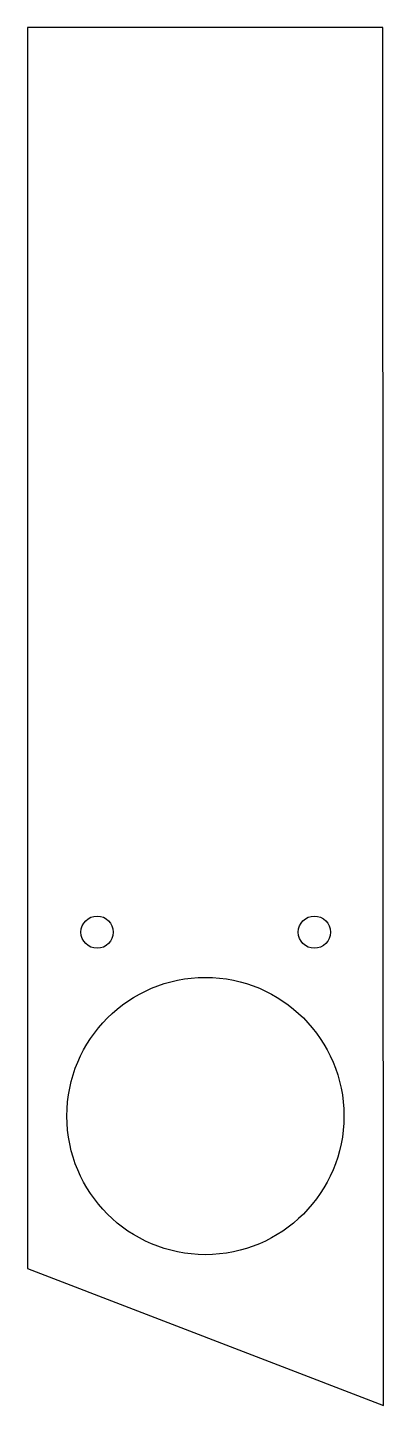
# Model space of a CAD drawing. Header units: millimetres. Extents: x 255.5 to 277.6, y -167.9 to -82.5.
import ezdxf

# ---------------------------------------------------------------- set-up
doc = ezdxf.new("R2010")
doc.units = ezdxf.units.MM

msp = doc.modelspace()

# ---------------------------------------------------------------- linework, layer by layer
for p, q in [((277.55, -82.5), (255.5, -82.5)), ((255.5, -82.5), (255.5, -159.45)), ((277.6, -167.949), (277.55, -82.5)), ((255.5, -159.45), (277.6, -167.949))]:
    msp.add_line(p, q)
for centre, radius in [((259.82, -138.6), 1), ((273.31, -138.6), 1), ((266.546, -150), 8.6)]:
    msp.add_circle(centre, radius)

doc.saveas('drawing.dxf')
